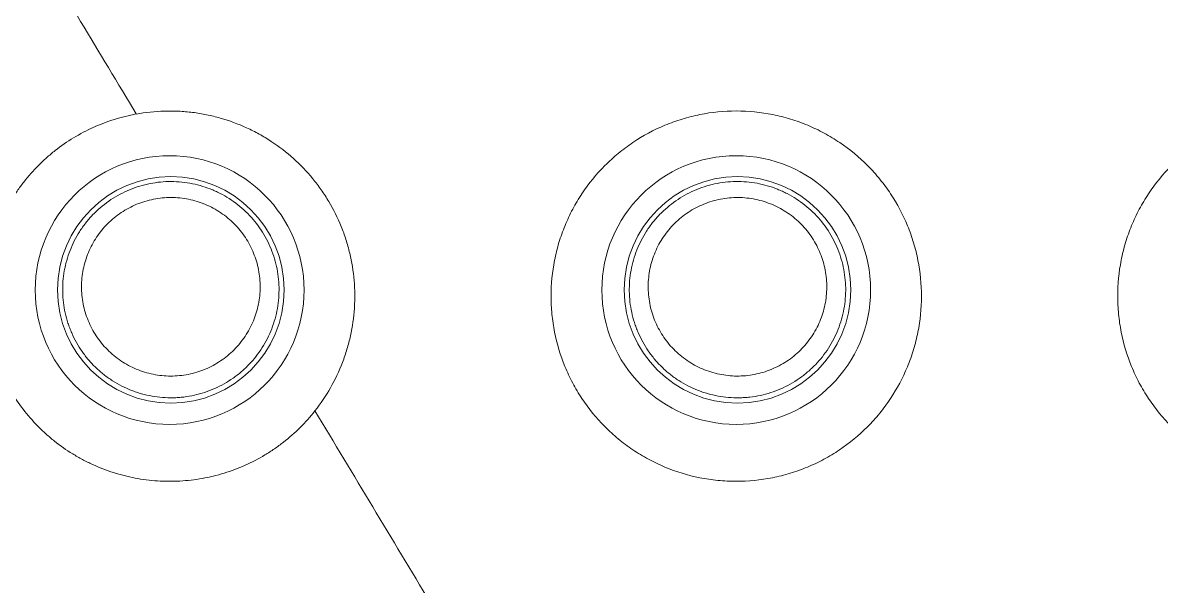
# Model space of a CAD drawing. Header units: inches. Extents: x 3778 to 56227, y -16914 to 35091.
# Drawn here: x 37837.95 to 37844, y 8405.42 to 8408.42 of the extents above; entities that cross this region are included whole.
import ezdxf

# ---------------------------------------------------------------- set-up
doc = ezdxf.new("R2010")
doc.units = ezdxf.units.IN
doc.header["$LTSCALE"] = 100
doc.header["$MEASUREMENT"] = 0
doc.layers.add('mark-B', color=2, linetype='Continuous', lineweight=20)
doc.layers.add('RC-LIGHT', color=7, linetype='Continuous')

# ---------------------------------------------------------------- blocks, each defined once
blk = doc.blocks.new('무풍1way 일반')
at = {"layer": 'mark-B'}
for centre, radius in [((501.5626, -432.6794), 0.7146), ((501.5626, -432.6794), 0.7146), ((501.5626, -432.6794), 0.7146), ((501.5626, -432.6794), 0.7146), ((504.575, -432.6794), 0.7146), ((504.575, -432.6794), 0.7146), ((504.575, -432.6794), 0.7146), ((504.575, -432.6794), 0.7146), ((501.556, -432.6801), 0.6025), ((504.5684, -432.6801), 0.6025)]:
    blk.add_circle(centre, radius, dxfattribs=at)
for points in [[(503.1884, -431.0164), (503.393, -431.3566), (503.5976, -431.6967), (503.8022, -432.0369)], [(503.1884, -431.0164), (503.393, -431.3566), (503.5976, -431.6967), (503.8022, -432.0369)], [(504.752, -433.6159), (504.9496, -433.9445), (505.1472, -434.273), (505.3448, -434.6014)], [(504.752, -433.6159), (504.9496, -433.9445), (505.1472, -434.273), (505.3448, -434.6014)]]:
    blk.add_open_spline(points, degree=3, dxfattribs=at)
for points, knots in [([(498.5502, -433.632), (498.6156, -433.632), (498.68, -433.6256), (498.7749, -433.6066), (498.8063, -433.5987), (498.8529, -433.5845), (498.8684, -433.5793), (498.8991, -433.5682), (498.9143, -433.5624), (498.989, -433.5312), (499.0457, -433.5007), (499.1126, -433.4556), (499.1258, -433.4463), (499.1519, -433.4269), (499.1647, -433.4168), (499.2022, -433.3858), (499.226, -433.364), (499.2939, -433.2957), (499.3345, -433.246), (499.3792, -433.1786), (499.3879, -433.1648), (499.4044, -433.1371), (499.428, -433.095), (499.462, -433.0227), (499.4835, -432.9624), (499.4974, -432.9163), (499.5017, -432.9008), (499.5095, -432.8695), (499.513, -432.8537), (499.5286, -432.7748), (499.5347, -432.7113), (499.5348, -432.6155), (499.5332, -432.5834), (499.5285, -432.5352), (499.5266, -432.5192), (499.5219, -432.4874), (499.5191, -432.4716), (499.5036, -432.3931), (499.4853, -432.332), (499.4547, -432.2577), (499.4483, -432.2429), (499.4345, -432.2136), (499.4273, -432.1992), (499.4046, -432.1565), (499.3882, -432.1289), (499.3351, -432.0489), (499.2946, -431.9991), (499.2374, -431.9415), (499.2257, -431.9302), (499.2018, -431.9084), (499.1653, -431.8767), (499.1009, -431.8286), (499.0458, -431.7953), (498.9887, -431.7645), (498.9591, -431.7504), (498.8693, -431.7129), (498.8077, -431.6941), (498.7126, -431.6749), (498.6804, -431.6701), (498.6153, -431.6636), (498.5829, -431.662), (498.4859, -431.662), (498.4216, -431.6683), (498.3418, -431.6842), (498.3259, -431.6878), (498.2942, -431.6957), (498.2473, -431.7088), (498.1714, -431.7361), (498.1131, -431.7638), (498.0704, -431.7867), (498.0563, -431.7947), (498.0285, -431.8115), (498.0147, -431.8203), (497.9473, -431.8655), (497.8978, -431.9065), (497.8298, -431.9748), (497.8082, -431.9988), (497.7774, -432.0364), (497.7674, -432.0493), (497.7483, -432.0753), (497.739, -432.0885), (497.6946, -432.1553), (497.6646, -432.2118), (497.6278, -432.3009), (497.6169, -432.3316), (497.5983, -432.3931), (497.5906, -432.4242), (497.572, -432.5181), (497.5656, -432.5817), (497.5656, -432.711), (497.5718, -432.7746), (497.5903, -432.8685), (497.598, -432.8996), (497.6165, -432.9611), (497.6273, -432.9918), (497.664, -433.081), (497.6939, -433.1375), (497.747, -433.2177), (497.7661, -433.2437), (497.8071, -433.2941), (497.8287, -433.3181), (497.8966, -433.3865), (497.946, -433.4275), (498.0266, -433.4818), (498.0546, -433.4988), (498.1116, -433.5295), (498.1698, -433.5573), (498.2304, -433.5792), (498.2768, -433.5934), (498.2924, -433.5978), (498.3239, -433.6058), (498.3399, -433.6094), (498.4199, -433.6256), (498.4847, -433.632), (498.5502, -433.632)], [0, 0, 0, 0, 0.03125, 0.03125, 0.046875, 0.046875, 0.054688, 0.054688, 0.0625, 0.0625, 0.09375, 0.09375, 0.101563, 0.101563, 0.109375, 0.109375, 0.125, 0.125, 0.15625, 0.15625, 0.164063, 0.164063, 0.171875, 0.1875, 0.203125, 0.203125, 0.210938, 0.210938, 0.21875, 0.21875, 0.25, 0.25, 0.265625, 0.265625, 0.273438, 0.273438, 0.28125, 0.28125, 0.3125, 0.3125, 0.320313, 0.320313, 0.328125, 0.328125, 0.34375, 0.34375, 0.375, 0.375, 0.382813, 0.382813, 0.390625, 0.40625, 0.421875, 0.421875, 0.4375, 0.4375, 0.46875, 0.46875, 0.484375, 0.484375, 0.5, 0.5, 0.53125, 0.53125, 0.539063, 0.539063, 0.546875, 0.5625, 0.578125, 0.578125, 0.585938, 0.585938, 0.59375, 0.59375, 0.625, 0.625, 0.640625, 0.640625, 0.648438, 0.648438, 0.65625, 0.65625, 0.6875, 0.6875, 0.703125, 0.703125, 0.71875, 0.71875, 0.75, 0.75, 0.78125, 0.78125, 0.796875, 0.796875, 0.8125, 0.8125, 0.84375, 0.84375, 0.859375, 0.859375, 0.875, 0.875, 0.90625, 0.90625, 0.921875, 0.921875, 0.9375, 0.953125, 0.953125, 0.960938, 0.960938, 0.96875, 0.96875, 1, 1, 1, 1]), ([(498.5502, -433.632), (498.6156, -433.632), (498.68, -433.6256), (498.7749, -433.6066), (498.8063, -433.5987), (498.8529, -433.5845), (498.8684, -433.5793), (498.8991, -433.5682), (498.9143, -433.5624), (498.989, -433.5312), (499.0457, -433.5007), (499.1126, -433.4556), (499.1258, -433.4463), (499.1519, -433.4269), (499.1647, -433.4168), (499.2022, -433.3858), (499.226, -433.364), (499.2939, -433.2957), (499.3345, -433.246), (499.3792, -433.1786), (499.3879, -433.1648), (499.4044, -433.1371), (499.428, -433.095), (499.462, -433.0227), (499.4835, -432.9624), (499.4974, -432.9163), (499.5017, -432.9008), (499.5095, -432.8695), (499.513, -432.8537), (499.5286, -432.7748), (499.5347, -432.7113), (499.5348, -432.6155), (499.5332, -432.5834), (499.5285, -432.5352), (499.5266, -432.5192), (499.5219, -432.4874), (499.5191, -432.4716), (499.5036, -432.3931), (499.4853, -432.332), (499.4547, -432.2577), (499.4483, -432.2429), (499.4345, -432.2136), (499.4273, -432.1992), (499.4046, -432.1565), (499.3882, -432.1289), (499.3351, -432.0489), (499.2946, -431.9991), (499.2374, -431.9415), (499.2257, -431.9302), (499.2018, -431.9084), (499.1653, -431.8767), (499.1009, -431.8286), (499.0458, -431.7953), (498.9887, -431.7645), (498.9591, -431.7504), (498.8693, -431.7129), (498.8077, -431.6941), (498.7126, -431.6749), (498.6804, -431.6701), (498.6153, -431.6636), (498.5829, -431.662), (498.4859, -431.662), (498.4216, -431.6683), (498.3418, -431.6842), (498.3259, -431.6878), (498.2942, -431.6957), (498.2473, -431.7088), (498.1714, -431.7361), (498.1131, -431.7638), (498.0704, -431.7867), (498.0563, -431.7947), (498.0285, -431.8115), (498.0147, -431.8203), (497.9473, -431.8655), (497.8978, -431.9065), (497.8298, -431.9748), (497.8082, -431.9988), (497.7774, -432.0364), (497.7674, -432.0493), (497.7483, -432.0753), (497.739, -432.0885), (497.6946, -432.1553), (497.6646, -432.2118), (497.6278, -432.3009), (497.6169, -432.3316), (497.5983, -432.3931), (497.5906, -432.4242), (497.572, -432.5181), (497.5656, -432.5817), (497.5656, -432.711), (497.5718, -432.7746), (497.5903, -432.8685), (497.598, -432.8996), (497.6165, -432.9611), (497.6273, -432.9918), (497.664, -433.081), (497.6939, -433.1375), (497.747, -433.2177), (497.7661, -433.2437), (497.8071, -433.2941), (497.8287, -433.3181), (497.8966, -433.3865), (497.946, -433.4275), (498.0266, -433.4818), (498.0546, -433.4988), (498.1116, -433.5295), (498.1698, -433.5573), (498.2304, -433.5792), (498.2768, -433.5934), (498.2924, -433.5978), (498.3239, -433.6058), (498.3399, -433.6094), (498.4199, -433.6256), (498.4847, -433.632), (498.5502, -433.632)], [0, 0, 0, 0, 0.03125, 0.03125, 0.046875, 0.046875, 0.054688, 0.054688, 0.0625, 0.0625, 0.09375, 0.09375, 0.101563, 0.101563, 0.109375, 0.109375, 0.125, 0.125, 0.15625, 0.15625, 0.164063, 0.164063, 0.171875, 0.1875, 0.203125, 0.203125, 0.210938, 0.210938, 0.21875, 0.21875, 0.25, 0.25, 0.265625, 0.265625, 0.273438, 0.273438, 0.28125, 0.28125, 0.3125, 0.3125, 0.320313, 0.320313, 0.328125, 0.328125, 0.34375, 0.34375, 0.375, 0.375, 0.382813, 0.382813, 0.390625, 0.40625, 0.421875, 0.421875, 0.4375, 0.4375, 0.46875, 0.46875, 0.484375, 0.484375, 0.5, 0.5, 0.53125, 0.53125, 0.539063, 0.539063, 0.546875, 0.5625, 0.578125, 0.578125, 0.585938, 0.585938, 0.59375, 0.59375, 0.625, 0.625, 0.640625, 0.640625, 0.648438, 0.648438, 0.65625, 0.65625, 0.6875, 0.6875, 0.703125, 0.703125, 0.71875, 0.71875, 0.75, 0.75, 0.78125, 0.78125, 0.796875, 0.796875, 0.8125, 0.8125, 0.84375, 0.84375, 0.859375, 0.859375, 0.875, 0.875, 0.90625, 0.90625, 0.921875, 0.921875, 0.9375, 0.953125, 0.953125, 0.960938, 0.960938, 0.96875, 0.96875, 1, 1, 1, 1]), ([(501.5626, -433.632), (501.628, -433.632), (501.6924, -433.6256), (501.7873, -433.6066), (501.8187, -433.5987), (501.8653, -433.5845), (501.8808, -433.5793), (501.9115, -433.5682), (501.9266, -433.5624), (502.0014, -433.5312), (502.058, -433.5007), (502.125, -433.4556), (502.1382, -433.4463), (502.1642, -433.4269), (502.1771, -433.4168), (502.2146, -433.3858), (502.2384, -433.364), (502.3063, -433.2957), (502.3469, -433.246), (502.3916, -433.1786), (502.4003, -433.1648), (502.4168, -433.1371), (502.4404, -433.095), (502.4744, -433.0227), (502.4959, -432.9624), (502.5098, -432.9163), (502.514, -432.9008), (502.5218, -432.8695), (502.5254, -432.8537), (502.5409, -432.7748), (502.5471, -432.7113), (502.5472, -432.6155), (502.5456, -432.5834), (502.5409, -432.5352), (502.539, -432.5192), (502.5343, -432.4874), (502.5315, -432.4716), (502.516, -432.3931), (502.4976, -432.332), (502.4671, -432.2577), (502.4606, -432.2429), (502.4469, -432.2136), (502.4396, -432.1992), (502.417, -432.1565), (502.4006, -432.1289), (502.3475, -432.0489), (502.307, -431.9991), (502.2498, -431.9415), (502.2381, -431.9302), (502.2142, -431.9084), (502.1776, -431.8767), (502.1133, -431.8286), (502.0582, -431.7953), (502.0011, -431.7645), (501.9715, -431.7504), (501.8817, -431.7129), (501.8201, -431.6941), (501.725, -431.6749), (501.6928, -431.6701), (501.6277, -431.6636), (501.5953, -431.662), (501.4983, -431.662), (501.434, -431.6683), (501.3542, -431.6842), (501.3383, -431.6878), (501.3066, -431.6957), (501.2597, -431.7088), (501.1837, -431.7361), (501.1255, -431.7638), (501.0828, -431.7867), (501.0687, -431.7947), (501.0408, -431.8115), (501.0271, -431.8203), (500.9597, -431.8655), (500.9101, -431.9065), (500.8421, -431.9748), (500.8205, -431.9988), (500.7898, -432.0364), (500.7798, -432.0493), (500.7607, -432.0753), (500.7514, -432.0885), (500.707, -432.1553), (500.677, -432.2118), (500.6402, -432.3009), (500.6293, -432.3316), (500.6107, -432.3931), (500.603, -432.4242), (500.5844, -432.5181), (500.578, -432.5817), (500.5779, -432.711), (500.5842, -432.7746), (500.6027, -432.8685), (500.6104, -432.8996), (500.6288, -432.9611), (500.6397, -432.9918), (500.6764, -433.081), (500.7063, -433.1375), (500.7594, -433.2177), (500.7785, -433.2437), (500.8195, -433.2941), (500.8411, -433.3181), (500.909, -433.3865), (500.9584, -433.4275), (501.039, -433.4818), (501.067, -433.4988), (501.124, -433.5295), (501.1822, -433.5573), (501.2428, -433.5792), (501.2892, -433.5934), (501.3048, -433.5978), (501.3363, -433.6058), (501.3522, -433.6094), (501.4323, -433.6256), (501.4971, -433.632), (501.5626, -433.632)], [0, 0, 0, 0, 0.03125, 0.03125, 0.046875, 0.046875, 0.054687, 0.054687, 0.0625, 0.0625, 0.09375, 0.09375, 0.101562, 0.101562, 0.109375, 0.109375, 0.125, 0.125, 0.15625, 0.15625, 0.164063, 0.164063, 0.171875, 0.1875, 0.203125, 0.203125, 0.210938, 0.210938, 0.21875, 0.21875, 0.25, 0.25, 0.265625, 0.265625, 0.273438, 0.273438, 0.28125, 0.28125, 0.3125, 0.3125, 0.320313, 0.320313, 0.328125, 0.328125, 0.34375, 0.34375, 0.375, 0.375, 0.382813, 0.382813, 0.390625, 0.40625, 0.421875, 0.421875, 0.4375, 0.4375, 0.46875, 0.46875, 0.484375, 0.484375, 0.5, 0.5, 0.53125, 0.53125, 0.539063, 0.539063, 0.546875, 0.5625, 0.578125, 0.578125, 0.585938, 0.585938, 0.59375, 0.59375, 0.625, 0.625, 0.640625, 0.640625, 0.648438, 0.648438, 0.65625, 0.65625, 0.6875, 0.6875, 0.703125, 0.703125, 0.71875, 0.71875, 0.75, 0.75, 0.78125, 0.78125, 0.796875, 0.796875, 0.8125, 0.8125, 0.84375, 0.84375, 0.859375, 0.859375, 0.875, 0.875, 0.90625, 0.90625, 0.921875, 0.921875, 0.9375, 0.953125, 0.953125, 0.960938, 0.960938, 0.96875, 0.96875, 1, 1, 1, 1]), ([(501.5626, -433.632), (501.628, -433.632), (501.6924, -433.6256), (501.7873, -433.6066), (501.8187, -433.5987), (501.8653, -433.5845), (501.8808, -433.5793), (501.9115, -433.5682), (501.9266, -433.5624), (502.0014, -433.5312), (502.058, -433.5007), (502.125, -433.4556), (502.1382, -433.4463), (502.1642, -433.4269), (502.1771, -433.4168), (502.2146, -433.3858), (502.2384, -433.364), (502.3063, -433.2957), (502.3469, -433.246), (502.3916, -433.1786), (502.4003, -433.1648), (502.4168, -433.1371), (502.4404, -433.095), (502.4744, -433.0227), (502.4959, -432.9624), (502.5098, -432.9163), (502.514, -432.9008), (502.5218, -432.8695), (502.5254, -432.8537), (502.5409, -432.7748), (502.5471, -432.7113), (502.5472, -432.6155), (502.5456, -432.5834), (502.5409, -432.5352), (502.539, -432.5192), (502.5343, -432.4874), (502.5315, -432.4716), (502.516, -432.3931), (502.4976, -432.332), (502.4671, -432.2577), (502.4606, -432.2429), (502.4469, -432.2136), (502.4396, -432.1992), (502.417, -432.1565), (502.4006, -432.1289), (502.3475, -432.0489), (502.307, -431.9991), (502.2498, -431.9415), (502.2381, -431.9302), (502.2142, -431.9084), (502.1776, -431.8767), (502.1133, -431.8286), (502.0582, -431.7953), (502.0011, -431.7645), (501.9715, -431.7504), (501.8817, -431.7129), (501.8201, -431.6941), (501.725, -431.6749), (501.6928, -431.6701), (501.6277, -431.6636), (501.5953, -431.662), (501.4983, -431.662), (501.434, -431.6683), (501.3542, -431.6842), (501.3383, -431.6878), (501.3066, -431.6957), (501.2597, -431.7088), (501.1837, -431.7361), (501.1255, -431.7638), (501.0828, -431.7867), (501.0687, -431.7947), (501.0408, -431.8115), (501.0271, -431.8203), (500.9597, -431.8655), (500.9101, -431.9065), (500.8421, -431.9748), (500.8205, -431.9988), (500.7898, -432.0364), (500.7798, -432.0493), (500.7607, -432.0753), (500.7514, -432.0885), (500.707, -432.1553), (500.677, -432.2118), (500.6402, -432.3009), (500.6293, -432.3316), (500.6107, -432.3931), (500.603, -432.4242), (500.5844, -432.5181), (500.578, -432.5817), (500.5779, -432.711), (500.5842, -432.7746), (500.6027, -432.8685), (500.6104, -432.8996), (500.6288, -432.9611), (500.6397, -432.9918), (500.6764, -433.081), (500.7063, -433.1375), (500.7594, -433.2177), (500.7785, -433.2437), (500.8195, -433.2941), (500.8411, -433.3181), (500.909, -433.3865), (500.9584, -433.4275), (501.039, -433.4818), (501.067, -433.4988), (501.124, -433.5295), (501.1822, -433.5573), (501.2428, -433.5792), (501.2892, -433.5934), (501.3048, -433.5978), (501.3363, -433.6058), (501.3522, -433.6094), (501.4323, -433.6256), (501.4971, -433.632), (501.5626, -433.632)], [0, 0, 0, 0, 0.03125, 0.03125, 0.046875, 0.046875, 0.054687, 0.054687, 0.0625, 0.0625, 0.09375, 0.09375, 0.101562, 0.101562, 0.109375, 0.109375, 0.125, 0.125, 0.15625, 0.15625, 0.164063, 0.164063, 0.171875, 0.1875, 0.203125, 0.203125, 0.210938, 0.210938, 0.21875, 0.21875, 0.25, 0.25, 0.265625, 0.265625, 0.273438, 0.273438, 0.28125, 0.28125, 0.3125, 0.3125, 0.320313, 0.320313, 0.328125, 0.328125, 0.34375, 0.34375, 0.375, 0.375, 0.382813, 0.382813, 0.390625, 0.40625, 0.421875, 0.421875, 0.4375, 0.4375, 0.46875, 0.46875, 0.484375, 0.484375, 0.5, 0.5, 0.53125, 0.53125, 0.539063, 0.539063, 0.546875, 0.5625, 0.578125, 0.578125, 0.585938, 0.585938, 0.59375, 0.59375, 0.625, 0.625, 0.640625, 0.640625, 0.648438, 0.648438, 0.65625, 0.65625, 0.6875, 0.6875, 0.703125, 0.703125, 0.71875, 0.71875, 0.75, 0.75, 0.78125, 0.78125, 0.796875, 0.796875, 0.8125, 0.8125, 0.84375, 0.84375, 0.859375, 0.859375, 0.875, 0.875, 0.90625, 0.90625, 0.921875, 0.921875, 0.9375, 0.953125, 0.953125, 0.960938, 0.960938, 0.96875, 0.96875, 1, 1, 1, 1]), ([(503.8021, -432.0367), (503.8268, -432.0054), (503.8796, -431.9463), (503.9388, -431.8941), (503.9856, -431.8577), (504.0016, -431.8459), (504.0345, -431.8234), (504.0514, -431.8125), (504.1027, -431.7817), (504.1731, -431.7451), (504.2473, -431.7173), (504.3044, -431.6997), (504.3236, -431.6944), (504.3626, -431.685), (504.3823, -431.6809), (504.4412, -431.6703), (504.5201, -431.6612), (504.5995, -431.6616), (504.6594, -431.6655), (504.6794, -431.6674), (504.7192, -431.6725), (504.7389, -431.6756), (504.7975, -431.6868), (504.8743, -431.7063), (504.9485, -431.7349), (505.0032, -431.76), (505.0211, -431.7689), (505.0562, -431.7877), (505.0734, -431.7976), (505.124, -431.8287), (505.1564, -431.8513), (505.2028, -431.8883), (505.2179, -431.9011), (505.2475, -431.9276), (505.262, -431.9415), (505.3039, -431.9841), (505.3559, -432.0437), (505.4002, -432.1087), (505.4305, -432.1596), (505.4401, -432.1769), (505.4584, -432.2122), (505.467, -432.2302), (505.491, -432.2844), (505.5184, -432.3581), (505.5369, -432.4344), (505.5474, -432.4927), (505.5503, -432.5123), (505.5549, -432.5518), (505.5566, -432.5714), (505.5622, -432.6697), (505.5574, -432.7479), (505.5394, -432.8452), (505.5352, -432.8647), (505.5257, -432.9031), (505.5204, -432.9221), (505.5028, -432.9784), (505.475, -433.0518), (505.4384, -433.1217), (505.4076, -433.1728), (505.3968, -433.1896), (505.3744, -433.2222), (505.3627, -433.2381), (505.3263, -433.2847), (505.3002, -433.3142), (505.2585, -433.3562), (505.2441, -433.3698), (505.2145, -433.3962), (505.1991, -433.409), (505.152, -433.4461), (505.0867, -433.4912), (505.0168, -433.5281), (504.9626, -433.5527), (504.9442, -433.5603), (504.9069, -433.5746), (504.8878, -433.5812), (504.8304, -433.5991), (504.7915, -433.6087), (504.752, -433.616)], [0, 0, 0, 0, 0.03125, 0.0625, 0.0625, 0.078125, 0.078125, 0.09375, 0.09375, 0.125, 0.15625, 0.15625, 0.171875, 0.171875, 0.1875, 0.1875, 0.21875, 0.25, 0.25, 0.265625, 0.265625, 0.28125, 0.28125, 0.3125, 0.34375, 0.34375, 0.359375, 0.359375, 0.375, 0.375, 0.40625, 0.40625, 0.421875, 0.421875, 0.4375, 0.4375, 0.46875, 0.5, 0.5, 0.515625, 0.515625, 0.53125, 0.53125, 0.5625, 0.59375, 0.59375, 0.609375, 0.609375, 0.625, 0.625, 0.6875, 0.6875, 0.703125, 0.703125, 0.71875, 0.71875, 0.75, 0.78125, 0.78125, 0.796875, 0.796875, 0.8125, 0.8125, 0.84375, 0.84375, 0.859375, 0.859375, 0.875, 0.875, 0.90625, 0.9375, 0.9375, 0.953125, 0.953125, 0.96875, 0.96875, 1, 1, 1, 1]), ([(503.8021, -432.0367), (503.8268, -432.0054), (503.8796, -431.9463), (503.9388, -431.8941), (503.9856, -431.8577), (504.0016, -431.8459), (504.0345, -431.8234), (504.0514, -431.8125), (504.1027, -431.7817), (504.1731, -431.7451), (504.2473, -431.7173), (504.3044, -431.6997), (504.3236, -431.6944), (504.3626, -431.685), (504.3823, -431.6809), (504.4412, -431.6703), (504.5201, -431.6612), (504.5995, -431.6616), (504.6594, -431.6655), (504.6794, -431.6674), (504.7192, -431.6725), (504.7389, -431.6756), (504.7975, -431.6868), (504.8743, -431.7063), (504.9485, -431.7349), (505.0032, -431.76), (505.0211, -431.7689), (505.0562, -431.7877), (505.0734, -431.7976), (505.124, -431.8287), (505.1564, -431.8513), (505.2028, -431.8883), (505.2179, -431.9011), (505.2475, -431.9276), (505.262, -431.9415), (505.3039, -431.9841), (505.3559, -432.0437), (505.4002, -432.1087), (505.4305, -432.1596), (505.4401, -432.1769), (505.4584, -432.2122), (505.467, -432.2302), (505.491, -432.2844), (505.5184, -432.3581), (505.5369, -432.4344), (505.5474, -432.4927), (505.5503, -432.5123), (505.5549, -432.5518), (505.5566, -432.5714), (505.5622, -432.6697), (505.5574, -432.7479), (505.5394, -432.8452), (505.5352, -432.8647), (505.5257, -432.9031), (505.5204, -432.9221), (505.5028, -432.9784), (505.475, -433.0518), (505.4384, -433.1217), (505.4076, -433.1728), (505.3968, -433.1896), (505.3744, -433.2222), (505.3627, -433.2381), (505.3263, -433.2847), (505.3002, -433.3142), (505.2585, -433.3562), (505.2441, -433.3698), (505.2145, -433.3962), (505.1991, -433.409), (505.152, -433.4461), (505.0867, -433.4912), (505.0168, -433.5281), (504.9626, -433.5527), (504.9442, -433.5603), (504.9069, -433.5746), (504.8878, -433.5812), (504.8304, -433.5991), (504.7915, -433.6087), (504.752, -433.616)], [0, 0, 0, 0, 0.03125, 0.0625, 0.0625, 0.078125, 0.078125, 0.09375, 0.09375, 0.125, 0.15625, 0.15625, 0.171875, 0.171875, 0.1875, 0.1875, 0.21875, 0.25, 0.25, 0.265625, 0.265625, 0.28125, 0.28125, 0.3125, 0.34375, 0.34375, 0.359375, 0.359375, 0.375, 0.375, 0.40625, 0.40625, 0.421875, 0.421875, 0.4375, 0.4375, 0.46875, 0.5, 0.5, 0.515625, 0.515625, 0.53125, 0.53125, 0.5625, 0.59375, 0.59375, 0.609375, 0.609375, 0.625, 0.625, 0.6875, 0.6875, 0.703125, 0.703125, 0.71875, 0.71875, 0.75, 0.78125, 0.78125, 0.796875, 0.796875, 0.8125, 0.8125, 0.84375, 0.84375, 0.859375, 0.859375, 0.875, 0.875, 0.90625, 0.9375, 0.9375, 0.953125, 0.953125, 0.96875, 0.96875, 1, 1, 1, 1]), ([(503.8023, -432.0369), (503.7713, -432.0762), (503.7161, -432.1584), (503.6739, -432.2476), (503.6471, -432.3171), (503.6391, -432.3408), (503.6249, -432.3883), (503.6187, -432.4122), (503.6029, -432.4843), (503.596, -432.5329), (503.5919, -432.5945), (503.5913, -432.6069), (503.5906, -432.6317), (503.5905, -432.6442), (503.5909, -432.6815), (503.5921, -432.7062), (503.5984, -432.7799), (503.6062, -432.8284), (503.6234, -432.9002), (503.63, -432.924), (503.6452, -432.9713), (503.6537, -432.9948), (503.6817, -433.0637), (503.7036, -433.1078), (503.7414, -433.1714), (503.7548, -433.1921), (503.7832, -433.2327), (503.7983, -433.2525), (503.8459, -433.3106), (503.9145, -433.3822), (503.9929, -433.4428), (504.0556, -433.4839), (504.0772, -433.497), (504.1209, -433.5211), (504.1431, -433.5323), (504.2109, -433.5633), (504.2575, -433.5805), (504.3295, -433.601), (504.3539, -433.607), (504.4032, -433.617), (504.4528, -433.6252), (504.5028, -433.6295), (504.553, -433.6319), (504.5782, -433.6321), (504.6535, -433.6299), (504.703, -433.6247), (504.7519, -433.6158)], [0, 0, 0, 0, 0.0625, 0.125, 0.125, 0.15625, 0.15625, 0.1875, 0.1875, 0.25, 0.25, 0.265625, 0.265625, 0.28125, 0.28125, 0.3125, 0.3125, 0.375, 0.375, 0.40625, 0.40625, 0.4375, 0.4375, 0.5, 0.5, 0.53125, 0.53125, 0.5625, 0.5625, 0.625, 0.6875, 0.6875, 0.71875, 0.71875, 0.75, 0.75, 0.8125, 0.8125, 0.84375, 0.84375, 0.875, 0.90625, 0.90625, 0.9375, 0.9375, 1, 1, 1, 1]), ([(503.8023, -432.0369), (503.7713, -432.0762), (503.7161, -432.1584), (503.6739, -432.2476), (503.6471, -432.3171), (503.6391, -432.3408), (503.6249, -432.3883), (503.6187, -432.4122), (503.6029, -432.4843), (503.596, -432.5329), (503.5919, -432.5945), (503.5913, -432.6069), (503.5906, -432.6317), (503.5905, -432.6442), (503.5909, -432.6815), (503.5921, -432.7062), (503.5984, -432.7799), (503.6062, -432.8284), (503.6234, -432.9002), (503.63, -432.924), (503.6452, -432.9713), (503.6537, -432.9948), (503.6817, -433.0637), (503.7036, -433.1078), (503.7414, -433.1714), (503.7548, -433.1921), (503.7832, -433.2327), (503.7983, -433.2525), (503.8459, -433.3106), (503.9145, -433.3822), (503.9929, -433.4428), (504.0556, -433.4839), (504.0772, -433.497), (504.1209, -433.5211), (504.1431, -433.5323), (504.2109, -433.5633), (504.2575, -433.5805), (504.3295, -433.601), (504.3539, -433.607), (504.4032, -433.617), (504.4528, -433.6252), (504.5028, -433.6295), (504.553, -433.6319), (504.5782, -433.6321), (504.6535, -433.6299), (504.703, -433.6247), (504.7519, -433.6158)], [0, 0, 0, 0, 0.0625, 0.125, 0.125, 0.15625, 0.15625, 0.1875, 0.1875, 0.25, 0.25, 0.265625, 0.265625, 0.28125, 0.28125, 0.3125, 0.3125, 0.375, 0.375, 0.40625, 0.40625, 0.4375, 0.4375, 0.5, 0.5, 0.53125, 0.53125, 0.5625, 0.5625, 0.625, 0.6875, 0.6875, 0.71875, 0.71875, 0.75, 0.75, 0.8125, 0.8125, 0.84375, 0.84375, 0.875, 0.90625, 0.90625, 0.9375, 0.9375, 1, 1, 1, 1]), ([(501.1553, -433.094), (501.128, -433.0675), (501.1038, -433.0388), (501.0718, -432.9924), (501.0619, -432.9764), (501.0436, -432.9432), (501.0353, -432.9263), (501.013, -432.8747), (501.0016, -432.8391), (500.9898, -432.784), (500.9867, -432.7652), (500.9824, -432.7279), (500.9812, -432.7092), (500.9803, -432.6533), (500.9834, -432.616), (500.9969, -432.5415), (501.0071, -432.5055), (501.0277, -432.4534), (501.0354, -432.4363), (501.0525, -432.4028), (501.062, -432.3863), (501.0925, -432.3388), (501.1157, -432.3094), (501.1548, -432.2689), (501.1685, -432.2559), (501.1975, -432.2313), (501.2124, -432.2198), (501.2587, -432.1876), (501.2915, -432.1693), (501.3436, -432.1466), (501.3615, -432.1398), (501.3975, -432.1282), (501.4339, -432.1184), (501.471, -432.1122), (501.4991, -432.109), (501.5085, -432.1081), (501.5274, -432.1069), (501.537, -432.1065), (501.5846, -432.1057), (501.6221, -432.1088), (501.6777, -432.1189), (501.6961, -432.1232), (501.7234, -432.131), (501.7326, -432.1339), (501.7505, -432.14), (501.7594, -432.1433), (501.8033, -432.1607), (501.8367, -432.1779), (501.8842, -432.2086), (501.8997, -432.2198), (501.9293, -432.2434), (501.9435, -432.2559), (501.9706, -432.2823), (501.9836, -432.2962), (502.008, -432.3251), (502.0194, -432.3401), (502.0512, -432.3863), (502.0693, -432.4191), (502.088, -432.4625), (502.0915, -432.4713), (502.0981, -432.4889), (502.1073, -432.5156), (502.1193, -432.5607), (502.1254, -432.5976), (502.1296, -432.6349), (502.1308, -432.6538), (502.1317, -432.7103), (502.1286, -432.7474), (502.1186, -432.8026), (502.1143, -432.8209), (502.104, -432.8573), (502.0979, -432.8751), (502.0773, -432.9274), (502.0602, -432.9607), (502.0297, -433.0082), (502.0187, -433.0237), (501.9952, -433.0532), (501.9829, -433.0674), (501.9439, -433.1078), (501.9153, -433.1322), (501.8684, -433.1647), (501.8524, -433.1747), (501.8195, -433.193), (501.7858, -433.2097), (501.7506, -433.223), (501.7145, -433.2346), (501.6961, -433.2396), (501.6405, -433.2516), (501.6032, -433.2559), (501.5466, -433.2568), (501.5276, -433.2562), (501.4896, -433.253), (501.4708, -433.2505), (501.4152, -433.2403), (501.3791, -433.23), (501.335, -433.2125), (501.3262, -433.2087), (501.3089, -433.2008), (501.2834, -433.1885), (501.2591, -433.1743), (501.212, -433.1438), (501.1826, -433.1205), (501.1553, -433.094)], [0, 0, 0, 0, 0.03125, 0.03125, 0.046875, 0.046875, 0.0625, 0.0625, 0.09375, 0.09375, 0.109375, 0.109375, 0.125, 0.125, 0.15625, 0.15625, 0.1875, 0.1875, 0.203125, 0.203125, 0.21875, 0.21875, 0.25, 0.25, 0.265625, 0.265625, 0.28125, 0.28125, 0.3125, 0.3125, 0.328125, 0.328125, 0.34375, 0.359375, 0.359375, 0.367187, 0.367187, 0.375, 0.375, 0.40625, 0.40625, 0.421875, 0.421875, 0.429687, 0.429687, 0.4375, 0.4375, 0.46875, 0.46875, 0.484375, 0.484375, 0.5, 0.5, 0.515625, 0.515625, 0.53125, 0.53125, 0.5625, 0.5625, 0.570313, 0.570313, 0.578125, 0.59375, 0.609375, 0.609375, 0.625, 0.625, 0.65625, 0.65625, 0.671875, 0.671875, 0.6875, 0.6875, 0.71875, 0.71875, 0.734375, 0.734375, 0.75, 0.75, 0.78125, 0.78125, 0.796875, 0.796875, 0.8125, 0.828125, 0.828125, 0.84375, 0.84375, 0.875, 0.875, 0.890625, 0.890625, 0.90625, 0.90625, 0.9375, 0.9375, 0.945312, 0.945312, 0.953125, 0.96875, 0.96875, 1, 1, 1, 1]), ([(504.1698, -433.096), (504.1424, -433.0697), (504.118, -433.0411), (504.0858, -432.9949), (504.0758, -432.9789), (504.0573, -432.9459), (504.0489, -432.9289), (504.0264, -432.8774), (504.0149, -432.8419), (504.0027, -432.7869), (503.9996, -432.7682), (503.9951, -432.7308), (503.9938, -432.7122), (503.9926, -432.6562), (503.9954, -432.6189), (504.0086, -432.5444), (504.0187, -432.5084), (504.0389, -432.4561), (504.0465, -432.439), (504.0635, -432.4054), (504.0729, -432.3889), (504.1032, -432.3412), (504.1262, -432.3117), (504.1651, -432.271), (504.1788, -432.2579), (504.2076, -432.2331), (504.2225, -432.2215), (504.2686, -432.1891), (504.3013, -432.1706), (504.3532, -432.1477), (504.3711, -432.1408), (504.407, -432.129), (504.4433, -432.1191), (504.4804, -432.1127), (504.5085, -432.1093), (504.5179, -432.1084), (504.5369, -432.107), (504.5464, -432.1066), (504.594, -432.1055), (504.6315, -432.1085), (504.6871, -432.1183), (504.7056, -432.1225), (504.733, -432.1302), (504.7421, -432.133), (504.7601, -432.139), (504.769, -432.1423), (504.813, -432.1594), (504.8464, -432.1765), (504.8941, -432.207), (504.9097, -432.218), (504.9394, -432.2415), (504.9537, -432.2539), (504.981, -432.2802), (504.994, -432.294), (505.0185, -432.3228), (505.03, -432.3377), (505.062, -432.3838), (505.0803, -432.4164), (505.0992, -432.4597), (505.1028, -432.4685), (505.1095, -432.4861), (505.1188, -432.5127), (505.1311, -432.5578), (505.1373, -432.5946), (505.1418, -432.6319), (505.1431, -432.6509), (505.1442, -432.7073), (505.1413, -432.7445), (505.1316, -432.7997), (505.1274, -432.818), (505.1172, -432.8545), (505.1113, -432.8724), (505.0909, -432.9247), (505.074, -432.9581), (505.0438, -433.0057), (505.0328, -433.0213), (505.0095, -433.051), (504.9972, -433.0651), (504.9584, -433.1058), (504.93, -433.1303), (504.8833, -433.1631), (504.8673, -433.1732), (504.8345, -433.1916), (504.8009, -433.2085), (504.7657, -433.222), (504.7298, -433.2338), (504.7113, -433.2388), (504.6558, -433.2511), (504.6185, -433.2556), (504.5619, -433.2568), (504.5429, -433.2563), (504.5049, -433.2533), (504.4862, -433.2509), (504.4305, -433.241), (504.3943, -433.2309), (504.3501, -433.2136), (504.3413, -433.2099), (504.324, -433.2021), (504.2984, -433.1898), (504.274, -433.1758), (504.2267, -433.1455), (504.1972, -433.1223), (504.1698, -433.096)], [0, 0, 0, 0, 0.03125, 0.03125, 0.046875, 0.046875, 0.0625, 0.0625, 0.09375, 0.09375, 0.109375, 0.109375, 0.125, 0.125, 0.15625, 0.15625, 0.1875, 0.1875, 0.203125, 0.203125, 0.21875, 0.21875, 0.25, 0.25, 0.265625, 0.265625, 0.28125, 0.28125, 0.3125, 0.3125, 0.328125, 0.328125, 0.34375, 0.359375, 0.359375, 0.367187, 0.367187, 0.375, 0.375, 0.40625, 0.40625, 0.421875, 0.421875, 0.429687, 0.429687, 0.4375, 0.4375, 0.46875, 0.46875, 0.484375, 0.484375, 0.5, 0.5, 0.515625, 0.515625, 0.53125, 0.53125, 0.5625, 0.5625, 0.570312, 0.570312, 0.578125, 0.59375, 0.609375, 0.609375, 0.625, 0.625, 0.65625, 0.65625, 0.671875, 0.671875, 0.6875, 0.6875, 0.71875, 0.71875, 0.734375, 0.734375, 0.75, 0.75, 0.78125, 0.78125, 0.796875, 0.796875, 0.8125, 0.828125, 0.828125, 0.84375, 0.84375, 0.875, 0.875, 0.890625, 0.890625, 0.90625, 0.90625, 0.9375, 0.9375, 0.945312, 0.945312, 0.953125, 0.96875, 0.96875, 1, 1, 1, 1]), ([(501.2251, -433.0373), (501.2364, -433.0482), (501.2482, -433.0586), (501.2725, -433.0779), (501.2977, -433.096), (501.3246, -433.1116), (501.3523, -433.1259), (501.3667, -433.1324), (501.4104, -433.1498), (501.4403, -433.1583), (501.4863, -433.1667), (501.5018, -433.1687), (501.5332, -433.1713), (501.5489, -433.1718), (501.5957, -433.1709), (501.6266, -433.1673), (501.6725, -433.1573), (501.6878, -433.1532), (501.7175, -433.1435), (501.7466, -433.1325), (501.7744, -433.1187), (501.8016, -433.1035), (501.8148, -433.0951), (501.8534, -433.0682), (501.877, -433.048), (501.9091, -433.0146), (501.9193, -433.0029), (501.9385, -432.9784), (501.9477, -432.9656), (501.9727, -432.9264), (501.9867, -432.899), (502.0036, -432.8559), (502.0086, -432.8411), (502.0171, -432.8112), (502.0206, -432.7961), (502.0287, -432.7506), (502.0312, -432.72), (502.0305, -432.6735), (502.0295, -432.6579), (502.0259, -432.6271), (502.0209, -432.5967), (502.013, -432.567), (502.0036, -432.5376), (501.9981, -432.523), (501.9796, -432.4801), (501.9647, -432.4531), (501.9384, -432.4149), (501.929, -432.4026), (501.9089, -432.3787), (501.8982, -432.3672), (501.8758, -432.3455), (501.8641, -432.3351), (501.8396, -432.3156), (501.8268, -432.3064), (501.7876, -432.2811), (501.76, -432.2668), (501.7165, -432.2496), (501.7015, -432.2445), (501.6713, -432.2359), (501.6561, -432.2324), (501.6102, -432.224), (501.5791, -432.2215), (501.5319, -432.2223), (501.5162, -432.2234), (501.4852, -432.227), (501.4545, -432.2321), (501.4245, -432.2403), (501.3947, -432.2499), (501.3799, -432.2555), (501.337, -432.2744), (501.3099, -432.2895), (501.2717, -432.3162), (501.2594, -432.3257), (501.2355, -432.3461), (501.2242, -432.3568), (501.192, -432.3904), (501.1729, -432.4146), (501.1478, -432.4539), (501.14, -432.4675), (501.1259, -432.4951), (501.1196, -432.5092), (501.1028, -432.5522), (501.0943, -432.5819), (501.0833, -432.6432), (501.0808, -432.674), (501.0816, -432.7201), (501.0826, -432.7354), (501.0861, -432.7662), (501.0887, -432.7817), (501.0984, -432.8271), (501.1078, -432.8564), (501.1262, -432.8989), (501.133, -432.9129), (501.1481, -432.9402), (501.1563, -432.9534), (501.1827, -432.9917), (501.2026, -433.0154), (501.2251, -433.0373)], [0, 0, 0, 0, 0.015625, 0.015625, 0.03125, 0.046875, 0.046875, 0.0625, 0.0625, 0.09375, 0.09375, 0.109375, 0.109375, 0.125, 0.125, 0.15625, 0.15625, 0.171875, 0.171875, 0.1875, 0.203125, 0.203125, 0.21875, 0.21875, 0.25, 0.25, 0.265625, 0.265625, 0.28125, 0.28125, 0.3125, 0.3125, 0.328125, 0.328125, 0.34375, 0.34375, 0.375, 0.375, 0.390625, 0.390625, 0.40625, 0.421875, 0.421875, 0.4375, 0.4375, 0.46875, 0.46875, 0.484375, 0.484375, 0.5, 0.5, 0.515625, 0.515625, 0.53125, 0.53125, 0.5625, 0.5625, 0.578125, 0.578125, 0.59375, 0.59375, 0.625, 0.625, 0.640625, 0.640625, 0.65625, 0.671875, 0.671875, 0.6875, 0.6875, 0.71875, 0.71875, 0.734375, 0.734375, 0.75, 0.75, 0.78125, 0.78125, 0.796875, 0.796875, 0.8125, 0.8125, 0.84375, 0.84375, 0.875, 0.875, 0.890625, 0.890625, 0.90625, 0.90625, 0.9375, 0.9375, 0.953125, 0.953125, 0.96875, 0.96875, 1, 1, 1, 1]), ([(504.2393, -433.039), (504.2506, -433.0498), (504.2624, -433.0601), (504.2869, -433.0794), (504.3122, -433.0974), (504.3391, -433.1128), (504.3669, -433.127), (504.3813, -433.1334), (504.4251, -433.1505), (504.4551, -433.1589), (504.5011, -433.167), (504.5166, -433.169), (504.5481, -433.1714), (504.5638, -433.1718), (504.6105, -433.1707), (504.6414, -433.167), (504.6873, -433.1567), (504.7025, -433.1525), (504.7322, -433.1427), (504.7613, -433.1315), (504.789, -433.1175), (504.816, -433.1022), (504.8293, -433.0938), (504.8678, -433.0667), (504.8912, -433.0464), (504.9231, -433.0127), (504.9333, -433.001), (504.9524, -432.9765), (504.9614, -432.9636), (504.9863, -432.9243), (505.0002, -432.8968), (505.0169, -432.8536), (505.0218, -432.8388), (505.0301, -432.8088), (505.0335, -432.7937), (505.0415, -432.7482), (505.0438, -432.7175), (505.0428, -432.671), (505.0417, -432.6554), (505.038, -432.6247), (505.0329, -432.5943), (505.0248, -432.5646), (505.0152, -432.5352), (505.0097, -432.5207), (504.991, -432.4778), (504.9759, -432.4509), (504.9494, -432.4129), (504.94, -432.4006), (504.9197, -432.3769), (504.909, -432.3654), (504.8865, -432.3438), (504.8747, -432.3335), (504.8501, -432.3141), (504.8373, -432.305), (504.7979, -432.2798), (504.7702, -432.2658), (504.7266, -432.2488), (504.7116, -432.2438), (504.6814, -432.2353), (504.6662, -432.2318), (504.6202, -432.2237), (504.5891, -432.2213), (504.5419, -432.2224), (504.5262, -432.2236), (504.4952, -432.2274), (504.4646, -432.2327), (504.4346, -432.241), (504.4049, -432.2508), (504.3901, -432.2565), (504.3472, -432.2755), (504.3203, -432.2908), (504.2822, -432.3177), (504.2699, -432.3273), (504.2462, -432.3478), (504.2349, -432.3585), (504.2029, -432.3922), (504.1839, -432.4166), (504.159, -432.456), (504.1513, -432.4696), (504.1373, -432.4973), (504.1311, -432.5114), (504.1144, -432.5545), (504.1061, -432.5842), (504.0954, -432.6457), (504.0931, -432.6764), (504.0941, -432.7225), (504.0952, -432.7379), (504.0989, -432.7686), (504.1015, -432.784), (504.1115, -432.8294), (504.121, -432.8587), (504.1396, -432.9011), (504.1465, -432.9151), (504.1618, -432.9423), (504.17, -432.9555), (504.1966, -432.9936), (504.2167, -433.0172), (504.2393, -433.039)], [0, 0, 0, 0, 0.015625, 0.015625, 0.03125, 0.046875, 0.046875, 0.0625, 0.0625, 0.09375, 0.09375, 0.109375, 0.109375, 0.125, 0.125, 0.15625, 0.15625, 0.171875, 0.171875, 0.1875, 0.203125, 0.203125, 0.21875, 0.21875, 0.25, 0.25, 0.265625, 0.265625, 0.28125, 0.28125, 0.3125, 0.3125, 0.328125, 0.328125, 0.34375, 0.34375, 0.375, 0.375, 0.390625, 0.390625, 0.40625, 0.421875, 0.421875, 0.4375, 0.4375, 0.46875, 0.46875, 0.484375, 0.484375, 0.5, 0.5, 0.515625, 0.515625, 0.53125, 0.53125, 0.5625, 0.5625, 0.578125, 0.578125, 0.59375, 0.59375, 0.625, 0.625, 0.640625, 0.640625, 0.65625, 0.671875, 0.671875, 0.6875, 0.6875, 0.71875, 0.71875, 0.734375, 0.734375, 0.75, 0.75, 0.78125, 0.78125, 0.796875, 0.796875, 0.8125, 0.8125, 0.84375, 0.84375, 0.875, 0.875, 0.890625, 0.890625, 0.90625, 0.90625, 0.9375, 0.9375, 0.953125, 0.953125, 0.96875, 0.96875, 1, 1, 1, 1])]:
    blk.add_open_spline(points, degree=3, knots=knots, dxfattribs=at)

msp = doc.modelspace()

# ---------------------------------------------------------------- block references
at = {"layer": 'RC-LIGHT', "color": 8, "rotation": 180}
msp.add_blockref('무풍1way 일반', (38343.3074, 7974.3183), dxfattribs=at)

doc.saveas('drawing.dxf')
